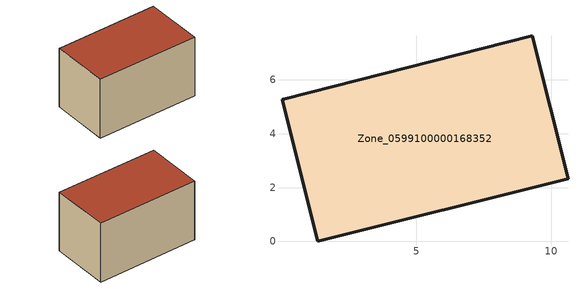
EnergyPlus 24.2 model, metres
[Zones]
Zone_0599100000168352
 floor ground (C_G): 10.63,2.33 1.33,0 0.01,5.26 0.06,5.28 9.3,7.64 z0
 wall outside (C_F): 10.63,2.33 9.3,7.64 0.06,5.28 0.01,5.26 1.33,0 10.63,2.33 z0:5.8
 roof outside (C_R): 1.33,0 10.63,2.33 9.3,7.64 0.06,5.28 0.01,5.26 z5.8
[BUILDING]
Pand.0599100000168352: North Axis=0; Terrain=City; Loads Convergence Tolerance Value=0.04; Temperature Convergence Tolerance Value=0.4; Solar Distribution=FullExterior; Maximum Number of Warmup Days=25; Minimum Number of Warmup Days=1
[Site:Location]
Rotterdam.The.Hague.AP_ZH_NLD Design_Conditions: Latitude=51.96; Longitude=4.45; Time Zone=1; Elevation=-4.5
[SITE:GROUNDTEMPERATURE:BUILDINGSURFACE]
18, 18, 18, 18, 18, 18, 18, 18, 18, 18, 18, 18
[MATERIAL] Thermal Absorptance=0.9; Solar Absorptance=0.7; Visible Absorptance=0.7
Name | Roughness | Thickness | Conductivity | Density | Specific Heat
G.TI.1975-1991 | MediumSmooth | 0.15 | 0.288461 | 540 | 1210
F.TI.1975-1991 | Rough | 0.3 | 0.230769 | 1920 | 840
R.TI.1975-1991 | MediumRough | 0.2 | 0.153846 | 1500 | 1000
[CONSTRUCTION]
C_G: G.TI.1975-1991
C_F: F.TI.1975-1991
C_R: R.TI.1975-1991
[ZONE]
Zone_0599100000168352: Type=1; Multiplier=1; Ceiling Height=Autocalculate; Volume=Autocalculate; Floor Area=autocalculate; Part of Total Floor Area=Yes
[ZONEINFILTRATION:DESIGNFLOWRATE]
Infil_Zone_0599100000168352: Zone or ZoneList or Space or SpaceList=Zone_0599100000168352; Schedule=AlwaysOn; Design Flow Rate Calculation Method=Flow/Area; Flow Rate per Floor Area=0.003; Constant Term Coefficient=1; Temperature Term Coefficient=0; Velocity Term Coefficient=0; Velocity Squared Term Coefficient=0
[HVACTEMPLATE:ZONE:IDEALLOADSAIRSYSTEM]
Zone_0599100000168352: Maximum Heating Supply Air Temperature=50; Minimum Cooling Supply Air Temperature=13; Maximum Heating Supply Air Humidity Ratio=0.0156; Minimum Cooling Supply Air Humidity Ratio=0.0077; Heating Limit=NoLimit; Cooling Limit=NoLimit; Dehumidification Control Type=ConstantSensibleHeatRatio; Cooling Sensible Heat Ratio=0.7; Dehumidification Setpoint=60; Humidification Control Type=None; Humidification Setpoint=30; Outdoor Air Method=None; Outdoor Air Flow Rate per Person=0.00944; Outdoor Air Flow Rate per Zone Floor Area=0; Outdoor Air Flow Rate per Zone=0; Demand Controlled Ventilation Type=None; Outdoor Air Economizer Type=NoEconomizer; Heat Recovery Type=None; Sensible Heat Recovery Effectiveness=0.7; Latent Heat Recovery Effectiveness=0.65
[ZONECONTROL:THERMOSTAT]
ThermostatControl_Zone_0599100000168352: Zone or ZoneList=Zone_0599100000168352; Control Type Schedule=DualSetpointControlType; Control 1=Thermostat_Zone_0599100000168352; Temperature Difference Between Cutout And Setpoint=0
[THERMOSTATSETPOINT:DUALSETPOINT]
Thermostat_Zone_0599100000168352: Heating Setpoint Temperature Schedule=HeatingSetpoint_Zone_0599100000168352; Cooling Setpoint Temperature Schedule=CoolingSetpoint_Zone_0599100000168352
[SCHEDULE:COMPACT]
HeatingSetpoint_Zone_0599100000168352: Through: 12/31, For: AllDays, Until: 24:00, 21
CoolingSetpoint_Zone_0599100000168352: Through: 12/31, For: AllDays, Until: 24:00, 24
DualSetpointControlType: Through: 12/31, For: AllDays, Until: 24:00, 4
AlwaysOn: Through: 12/31, For: AllDays, Until: 24:00, 1
